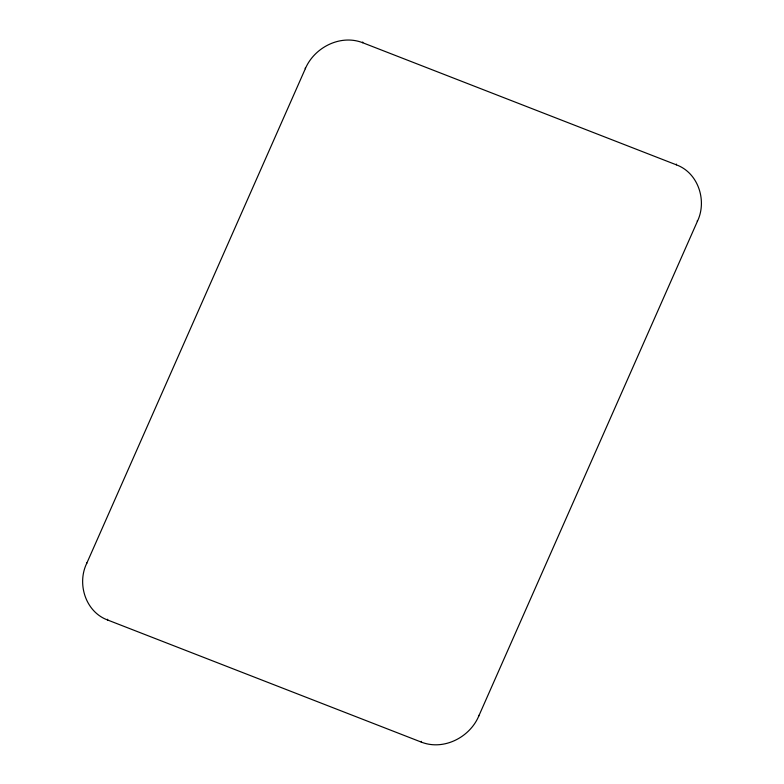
<?xml version="1.0" encoding="UTF-8"?>
<svg xmlns="http://www.w3.org/2000/svg" width="784" height="784" viewBox="0 0 784 784"><rect width="100%" height="100%" fill="white"/><g stroke="black" fill="none" stroke-linecap="round" stroke-linejoin="round"><path stroke-width="1.18" d="M86.671 563.48C76.773 583.913 85.623 611.961 107.643 620.007L421.292 742.095C443.47 750.847 469.724 737.499 478.74 716.106L697.378 221.372C707.276 200.929 698.426 172.892 676.406 164.846L362.747 42.748C340.57 34.006 314.325 47.354 305.309 68.747L86.671 563.48L86.622 562.736M697.329 220.618L697.378 221.372M676.357 164.101L676.406 164.846M478.691 715.361L478.74 716.106M421.253 741.35L421.292 742.095M362.708 42.003L362.747 42.748M305.26 68.002L305.309 68.747M107.594 619.252L107.643 620.007"/></g></svg>
